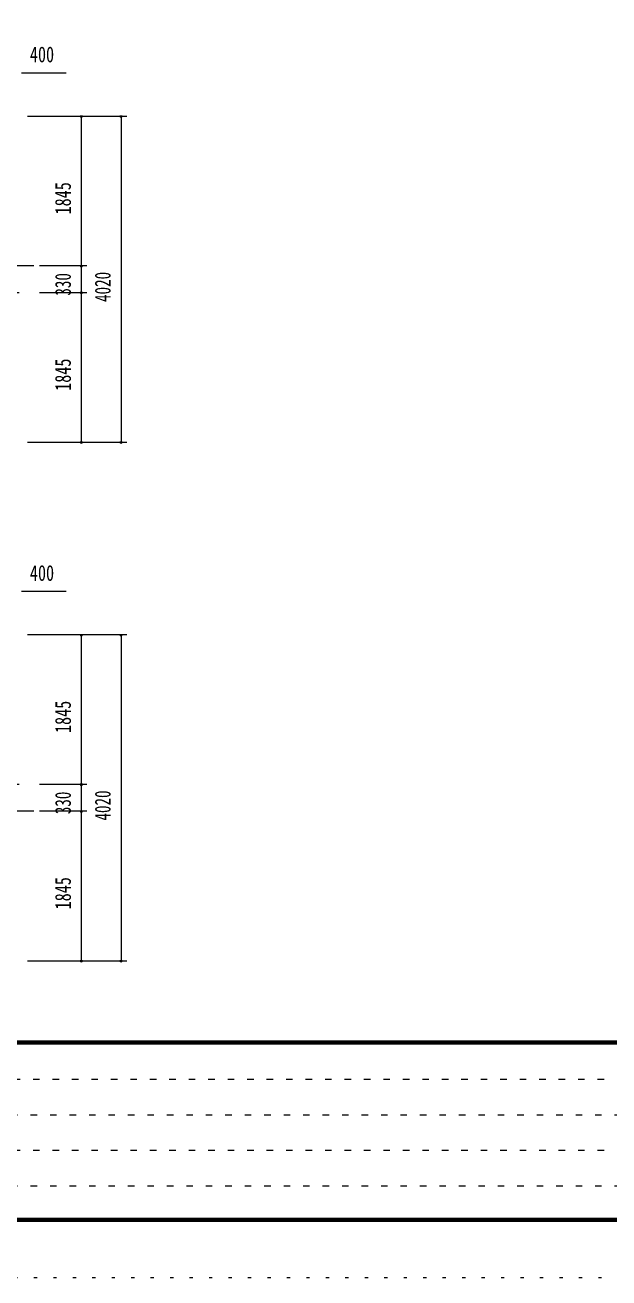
# Model space of a CAD drawing. Units: millimetres, scale not verified. Extents: x -32711 to 32716, y -14700 to 14700.
# Drawn here: x 4727 to 11926, y -14700 to 750 of the extents above; entities that cross this region are included whole.
import ezdxf
from ezdxf.enums import TextEntityAlignment as Align

# ---------------------------------------------------------------- set-up
doc = ezdxf.new("R2010")
doc.units = ezdxf.units.MM
doc.header["$LTSCALE"] = 80
for name, pattern in [('USER1', [3, 1, -2]), ('USER3', [24, 12, -5, 2, -5]), ('USER4', [3, 0.5, -2.5])]:
    doc.linetypes.add(name, pattern=pattern)
for name, color, linetype, lineweight in [('0-3_1-27CENTER', 3, 'USER3', 18), ('0-5_1-57DIM', 3, 'Continuous', 18), ('0-C_F-F1PAPER', 5, 'Continuous', 18), ('0-D_F-E_J_ADD', 5, 'USER4', 18)]:
    doc.layers.add(name, color=color, linetype=linetype, lineweight=lineweight)
doc.styles.add('ＭＳ ゴシック', font='')
doc.styles.get('ＭＳ ゴシック').set_extended_font_data('MS Gothic')

msp = doc.modelspace()

# ---------------------------------------------------------------- linework, layer by layer
at = {"layer": '0-3_1-27CENTER'}
for p, q in [((4835.46, -2217.46), (-6464.54, -2217.46)), ((-6464.54, -2547.46), (4835.46, -2547.46)), ((-6464.54, -8612.46), (4835.45, -8612.46)), ((4835.45, -8942.46), (-6464.54, -8942.46))]:
    msp.add_line(p, q, dxfattribs=at)
at = {"layer": '0-5_1-57DIM'}
for p, q in [((4685.46, 162.54), (5234.96, 162.54)), ((4755.46, -372.46), (5980.46, -372.46)), ((5434.46, -372.46), (5406.46, -372.46)), ((5420.46, -372.46), (5420.46, -2217.46)), ((5924.46, -372.46), (5896.46, -372.46)), ((5910.46, -372.46), (5910.46, -4392.46)), ((5490.46, -2217.46), (4905.46, -2217.46)), ((5434.46, -2217.46), (5406.46, -2217.46)), ((5420.46, -2217.46), (5420.46, -2547.46)), ((4905.46, -2547.46), (5490.46, -2547.46)), ((5434.46, -2547.46), (5406.46, -2547.46)), ((5420.46, -2547.46), (5420.46, -4392.46)), ((4755.46, -4392.46), (5980.46, -4392.46)), ((5434.46, -4392.46), (5406.46, -4392.46)), ((5924.46, -4392.46), (5896.46, -4392.46)), ((4685.46, -6232.46), (5234.96, -6232.46)), ((5980.46, -6767.46), (4755.46, -6767.46)), ((5434.46, -6767.46), (5406.46, -6767.46)), ((5420.46, -6767.46), (5420.46, -8612.46)), ((5924.46, -6767.46), (5896.46, -6767.46)), ((5910.46, -6767.46), (5910.46, -10787.46)), ((4905.45, -8612.46), (5490.46, -8612.46)), ((5434.46, -8612.46), (5406.46, -8612.46)), ((5420.46, -8612.46), (5420.46, -8942.46)), ((5490.46, -8942.46), (4905.45, -8942.46)), ((5434.46, -8942.46), (5406.46, -8942.46)), ((5420.46, -8942.46), (5420.46, -10787.46)), ((4755.46, -10787.46), (5980.46, -10787.46)), ((5434.46, -10787.46), (5406.46, -10787.46)), ((5924.46, -10787.46), (5896.46, -10787.46))]:
    msp.add_line(p, q, dxfattribs=at)
for centre in [(5420.46, -372.46), (5910.46, -372.46), (5420.46, -2217.46), (5420.46, -2547.46), (5420.46, -4392.46), (5910.46, -4392.46), (5420.46, -6767.46), (5910.46, -6767.46), (5420.46, -8612.46), (5420.46, -8942.46), (5420.46, -10787.46), (5910.46, -10787.46)]:
    msp.add_arc(centre, 14, 180, 0, dxfattribs=at)
at = {"layer": '0-C_F-F1PAPER'}
for p, q in [((31981, -11781), (-8129, -11781)), ((-8129, -11784.5), (31981, -11784.5)), ((31981, -11788), (-8129, -11788)), ((-8129, -11791.5), (31981, -11791.5)), ((31981, -11795), (-8129, -11795)), ((-8129, -11798.5), (31981, -11798.5)), ((31981, -11802), (-8129, -11802)), ((-8129, -11805.5), (31981, -11805.5)), ((31981, -11809), (-8129, -11809)), ((-8129, -11812.5), (31981, -11812.5)), ((31981, -11816), (-8129, -11816))]:
    msp.add_line(p, q, dxfattribs=at)
at = {"layer": '0-C_F-F1PAPER', "color": 6, "linetype": 'USER1'}
for p, q in [((17386, -12252.8), (-8164, -12252.8)), ((-8164, -12689.6), (17386.01, -12689.6)), ((17386.01, -13126.4), (-8164, -13126.4)), ((-8164, -13563.2), (13874.81, -13563.2))]:
    msp.add_line(p, q, dxfattribs=at)
at = {"layer": '0-C_F-F1PAPER'}
for points in [[(32016, -14000), (32016, 14140), (-8164, 14140), (-8164, -14000)], [(32012.5, -13996.5), (32012.5, 14136.5), (-8160.5, 14136.5), (-8160.5, -13996.5)], [(32009, -13993), (-8157, -13993), (-8157, 14133), (32009, 14133)], [(32005.5, -13989.5), (32005.5, 14129.5), (-8153.5, 14129.5), (-8153.5, -13989.5)], [(32002, -13986), (-8150, -13986), (-8150, 14126), (32002, 14126)], [(31998.5, -13982.5), (31998.5, 14122.5), (-8146.5, 14122.5), (-8146.5, -13982.5)], [(31995, -13979), (-8143, -13979), (-8143, 14119), (31995, 14119)], [(31991.5, -13975.5), (31991.5, 14115.5), (-8139.5, 14115.5), (-8139.5, -13975.5)], [(31988, -13972), (31988, 14112), (-8136, 14112), (-8136, -13972)], [(31984.5, -13968.5), (31984.5, 14108.5), (-8132.5, 14108.5), (-8132.5, -13968.5)], [(31981, -13965), (-8129, -13965), (-8129, 14105), (31981, 14105)]]:
    msp.add_lwpolyline(points, close=True, dxfattribs=at)
at = {"layer": '0-D_F-E_J_ADD'}
msp.add_lwpolyline([(32716, -14700), (-8864, -14700), (-8864, 14700), (32716, 14700)], close=True, dxfattribs=at)

# ---------------------------------------------------------------- texts
at = {"layer": '0-5_1-57DIM', "color": 7, "style": 'ＭＳ ゴシック', "width": 0.75}
for p in [(4786.98, 232.54), (4786.98, -6162.46)]:
    msp.add_text('400', height=195, dxfattribs=at).set_placement(p, align=Align.BOTTOM_LEFT)
at = {"layer": '0-5_1-57DIM', "color": 7, "style": 'ＭＳ ゴシック'}
for s, width, p in [('1845', 0.75, (5350.46, -1585.26)), ('4020', 0.7, (5840.46, -2664.78)), ('330', 0.7, (5350.46, -2586.49)), ('1845', 0.75, (5350.46, -3760.25)), ('1845', 0.75, (5350.46, -7980.25)), ('330', 0.7, (5350.46, -8981.49)), ('4020', 0.7, (5840.46, -9059.78)), ('1845', 0.75, (5350.46, -10155.26))]:
    msp.add_text(s, height=195, rotation=90, dxfattribs=dict(at, width=width)).set_placement(p, align=Align.BOTTOM_LEFT)

doc.saveas('drawing.dxf')
